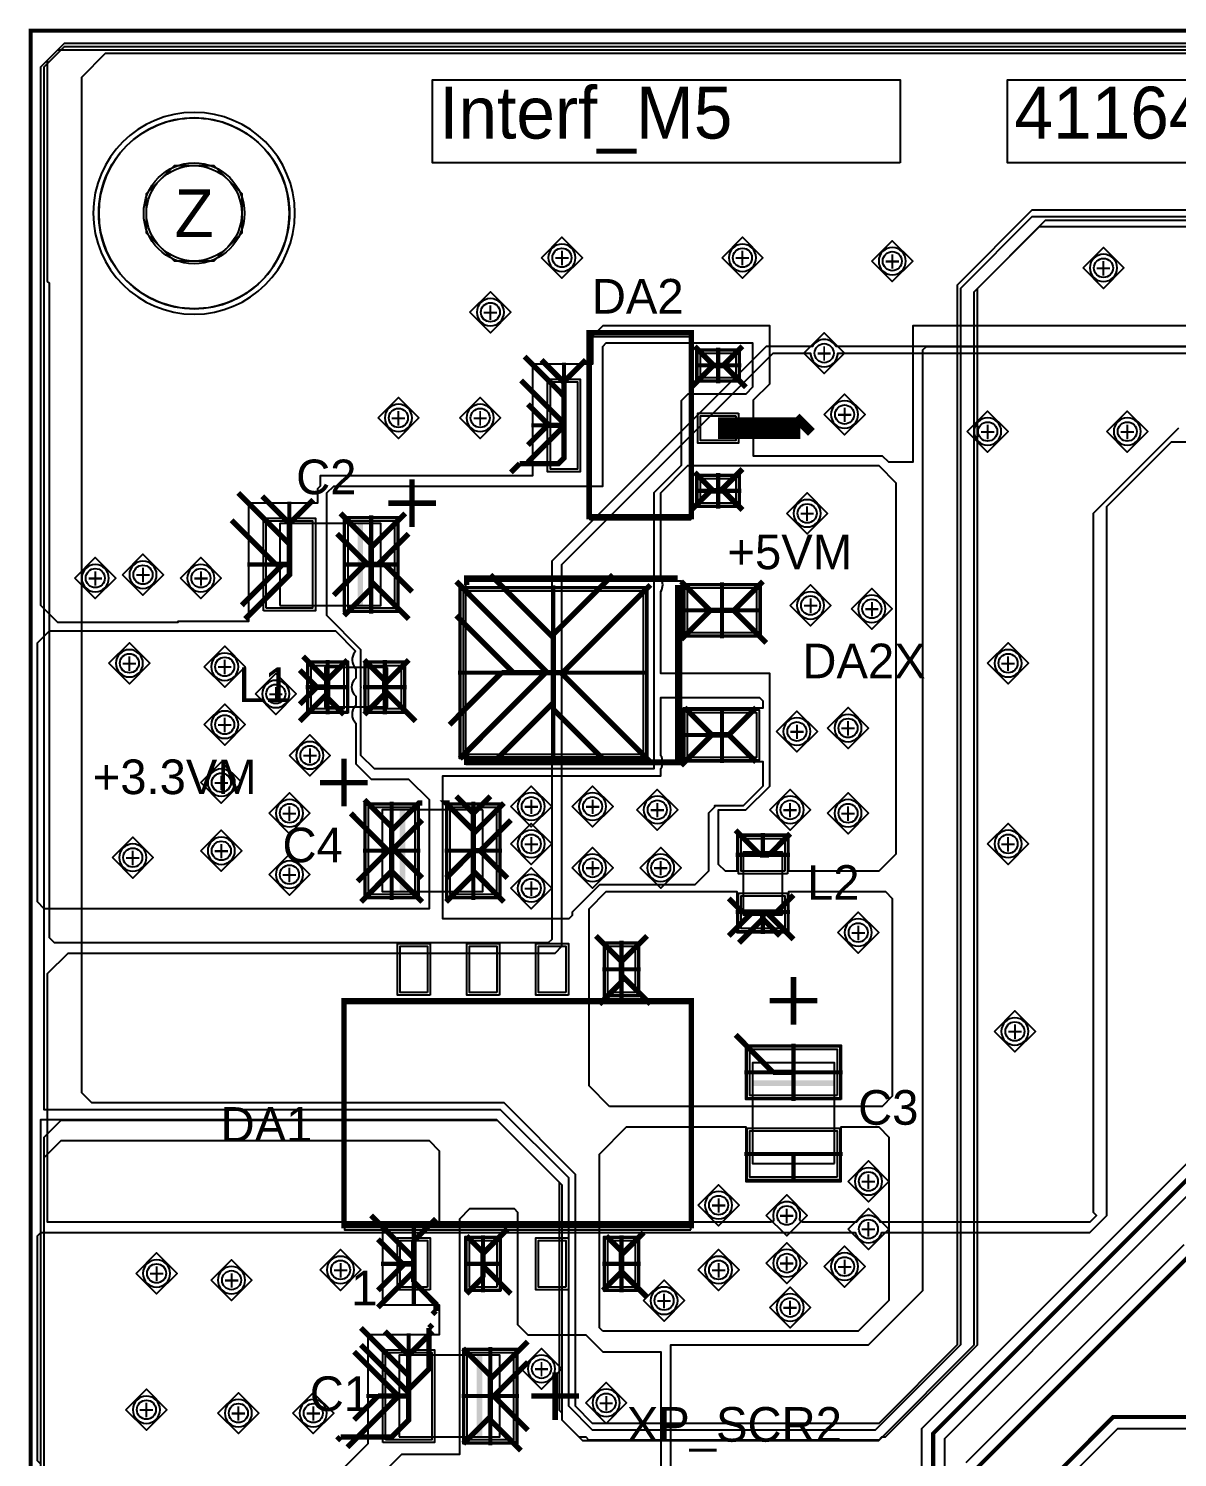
# Model space of a CAD drawing. Extents: x 0 to 245, y 0 to 119.
# Drawn here: x -0.1 to 42.1, y 65.8 to 118.2 of the extents above; entities that cross this region are included whole.
import ezdxf
from ezdxf.enums import TextEntityAlignment as Align

# ---------------------------------------------------------------- set-up
doc = ezdxf.new("R2010")
doc.units = 0
for name, color, linetype in [('BOARD_GEOMETRY_OUTLINE', 2, 'CONTINUOUS'), ('ETCH_BOTTOM', 6, 'CONTINUOUS'), ('ETCH_GND', 4, 'CONTINUOUS'), ('ETCH_PWR', 5, 'CONTINUOUS'), ('ETCH_TOP', 3, 'CONTINUOUS'), ('MANUFACTURING_NCLEGEND-1-4', 9, 'CONTINUOUS'), ('MANUFACTURING_NO_PROBE_TOP', 7, 'CONTINUOUS'), ('PACKAGE_GEOMETRY_ASSEMBLY_TOP', 11, 'CONTINUOUS'), ('PIN_BOTTOM', 20, 'CONTINUOUS'), ('PIN_GND', 18, 'CONTINUOUS'), ('PIN_PWR', 19, 'CONTINUOUS'), ('PIN_SOLDERMASK_TOP', 16, 'CONTINUOUS'), ('PIN_TOP', 17, 'CONTINUOUS'), ('REF_DES_SILKSCREEN_TOP', 21, 'CONTINUOUS'), ('ROUTE_KEEPOUT_ALL', 23, 'CONTINUOUS'), ('VIA_CLASS_BOTTOM', 31, 'CONTINUOUS'), ('VIA_CLASS_GND', 29, 'CONTINUOUS'), ('VIA_CLASS_PWR', 30, 'CONTINUOUS'), ('VIA_CLASS_TOP', 28, 'CONTINUOUS')]:
    doc.layers.add(name, color=color, linetype=linetype)

# ---------------------------------------------------------------- blocks, each defined once
blk = doc.blocks.new('FIGURE_DIAMOND')
at = {"layer": 'CDN_FIGURES'}
blk.add_lwpolyline([(-0.5, 0), (0, 0.5), (0.5, 0), (0, -0.5)], close=True, dxfattribs=at)
blk = doc.blocks.new('FIGURE_OCT')
at = {"layer": 'CDN_FIGURES'}
blk.add_lwpolyline([(-0.5, -0.2071), (-0.5, 0.2071), (-0.2071, 0.5), (0.2071, 0.5), (0.5, 0.2071), (0.5, -0.2071), (0.2071, -0.5), (-0.2071, -0.5)], close=True, dxfattribs=at)

msp = doc.modelspace()

# ---------------------------------------------------------------- linework, layer by layer
at = {"layer": 'BOARD_GEOMETRY_OUTLINE', "const_width": 0.15}
msp.add_lwpolyline([(112.2, 118.08), (0, 118.08), (0, -0.12), (112.2, -0.12)], close=True, dxfattribs=at)
at = {"layer": 'ETCH_BOTTOM'}
for points in [[(62.25, 111.25), (36.75, 111.25), (34.125, 108.625), (34.125, 69.875), (31, 66.75), (20.625, 66.75), (19.75, 67.625), (19.75, 76), (17.25, 78.5), (0.5, 78.5), (0.5, 116.75), (1.25, 117.5), (111.125, 117.5)], [(72.5249, 0.375), (0.5, 0.375), (0.375, 0.5), (0.375, 78.1499), (17.1001, 78.1499), (19.3999, 75.8501), (19.3999, 67.48), (19.5, 67.3799), (19.5, 67.125), (20.125, 66.5), (20.3799, 66.5), (20.48, 66.3999), (31.145, 66.3999), (31.2451, 66.5), (31.375, 66.5), (34.75, 69.875), (34.75, 108.625), (37.0249, 110.8999), (62.1001, 110.8999)]]:
    msp.add_lwpolyline(points, dxfattribs=at)
for points in [[(6, 115.0802, 1), (6, 107.6798, 1)], [(39.375, 109.8751, 1), (39.375, 108.8749, 1)], [(28.5, 100.8751, 1), (28.5, 99.8749, 1)], [(28.625, 97.5001, 1), (28.625, 96.4999, 1)], [(30.875, 97.3751, 1), (30.875, 96.3749, 1)], [(3.625, 95.3751, 1), (3.625, 94.3749, 1)], [(7.125, 95.2501, 1), (7.125, 94.2499, 1)], [(9, 94.2501, 1), (9, 93.2499, 1)], [(7.125, 93.1251, 1), (7.125, 92.1249, 1)], [(28.125, 92.8751, 1), (28.125, 91.8749, 1)], [(30, 93.0001, 1), (30, 91.9999, 1)], [(10.25, 92.0001, 1), (10.25, 90.9999, 1)], [(7, 91.0001, 1), (7, 89.9999, 1)], [(9.5, 89.8751, 1), (9.5, 88.8749, 1)], [(27.875, 90.0001, 1), (27.875, 88.9999, 1)], [(30, 89.8751, 1), (30, 88.8749, 1)], [(3.75, 88.2501, 1), (3.75, 87.2499, 1)], [(7, 88.5001, 1), (7, 87.4999, 1)], [(9.5, 87.6251, 1), (9.5, 86.6249, 1)], [(30.375, 85.5001, 1), (30.375, 84.4999, 1)], [(18.75, 69.5001, 1), (18.75, 68.4999, 1)], [(21.125, 68.2501, 1), (21.125, 67.2499, 1)]]:
    msp.add_lwpolyline(points, format="xyb", close=True, dxfattribs=at)
at = {"layer": 'ETCH_GND'}
for points in [[(62.25, 111.5), (36.75, 111.5), (34, 108.75), (34, 69.875), (31.125, 67), (20.625, 67), (20, 67.625), (20, 76.125), (17.375, 78.75), (2.25, 78.75), (1.875, 79.125), (1.875, 116.375), (2.75, 117.25), (110.75, 117.25)], [(72.5, 0.375), (1, 0.375), (0.5, 0.875), (0.5, 77.5), (1.125, 78.125), (17.125, 78.125), (19.5, 75.75), (19.5, 67.125), (20.25, 66.375), (31.125, 66.375), (34.625, 69.875), (34.625, 108.5), (37.25, 111.125), (61.875, 111.125)]]:
    msp.add_lwpolyline(points, dxfattribs=at)
for points in [[(6, 114.8802, 1), (6, 107.8798, 1)], [(39.375, 109.8751, 1), (39.375, 108.8749, 1)], [(28.5, 100.8751, 1), (28.5, 99.8749, 1)], [(28.625, 97.5001, 1), (28.625, 96.4999, 1)], [(30.875, 97.3751, 1), (30.875, 96.3749, 1)], [(3.625, 95.3751, 1), (3.625, 94.3749, 1)], [(7.125, 95.2501, 1), (7.125, 94.2499, 1)], [(9, 94.2501, 1), (9, 93.2499, 1)], [(7.125, 93.1251, 1), (7.125, 92.1249, 1)], [(28.125, 92.8751, 1), (28.125, 91.8749, 1)], [(30, 93.0001, 1), (30, 91.9999, 1)], [(10.25, 92.0001, 1), (10.25, 90.9999, 1)], [(7, 91.0001, 1), (7, 89.9999, 1)], [(9.5, 89.8751, 1), (9.5, 88.8749, 1)], [(27.875, 90.0001, 1), (27.875, 88.9999, 1)], [(30, 89.8751, 1), (30, 88.8749, 1)], [(3.75, 88.2501, 1), (3.75, 87.2499, 1)], [(7, 88.5001, 1), (7, 87.4999, 1)], [(9.5, 87.6251, 1), (9.5, 86.6249, 1)], [(30.375, 85.5001, 1), (30.375, 84.4999, 1)], [(18.75, 69.5001, 1), (18.75, 68.4999, 1)], [(21.125, 68.2501, 1), (21.125, 67.2499, 1)]]:
    msp.add_lwpolyline(points, format="xyb", close=True, dxfattribs=at)
at = {"layer": 'ETCH_PWR'}
for points in [[(63.125, 106.5), (29.559, 106.5), (29.544, 106.523, 0.541981), (28.706, 106.523), (28.691, 106.5), (27, 106.5), (19.125, 98.625), (19.125, 84.75), (19, 84.625), (0.875, 84.625), (0.6875, 84.8125), (0.6875, 108.8125), (0.625, 108.875), (0.625, 117), (1, 117.375), (110.625, 117.375)], [(42.125, 103.5), (39, 100.375), (39, 74.75), (39.125, 74.625), (38.875, 74.375), (31.184, 74.375), (31.169, 74.398, 0.541981), (30.331, 74.398), (30.316, 74.375), (28.3329, 74.375, -0.489483), (28.2346, 74.5015, 1.286813), (27.2654, 74.5015, -0.489483), (27.1671, 74.375), (0.625, 74.375), (0.625, 83.5), (1.375, 84.25), (19.25, 84.25), (19.5, 84.5), (19.5, 98.5), (27.25, 106.25), (28.6228, 106.25), (28.627, 106.204, 0.91207), (29.623, 106.204), (29.6272, 106.25), (62.25, 106.25)], [(70.5, 0), (0.75, 0), (0.375, 0.375), (0.375, 65.5), (0.25, 65.625), (0.25, 73.875), (0.375, 74), (30.2644, 74), (30.276, 73.9655, 0.7186), (31.224, 73.9655), (31.2356, 74), (38.875, 74), (39.5, 74.625), (39.5, 100.625), (41.875, 103), (45.8699, 103, 0.0051)]]:
    msp.add_lwpolyline(points, format="xyb", dxfattribs=at)
for points in [[(6, 114.8802, 1), (6, 107.8798, 1)], [(19.5, 110.2501, 1), (19.5, 109.2499, 1)], [(26.125, 110.2501, 1), (26.125, 109.2499, 1)], [(31.625, 110.1251, 1), (31.625, 109.1249, 1)], [(39.375, 109.8751, 1), (39.375, 108.8749, 1)], [(16.875, 108.2501, 1), (16.875, 107.2499, 1)], [(13.5, 104.3751, 1), (13.5, 103.3749, 1)], [(16.5, 104.3751, 1), (16.5, 103.3749, 1)], [(29.875, 104.5001, 1), (29.875, 103.4999, 1)], [(35.125, 103.8751, 1), (35.125, 102.8749, 1)], [(40.25, 103.8751, 1), (40.25, 102.8749, 1)], [(4.125, 98.6251, 1), (4.125, 97.6249, 1)], [(2.375, 98.5001, 1), (2.375, 97.4999, 1)], [(6.25, 98.5001, 1), (6.25, 97.4999, 1)], [(35.875, 95.3751, 1), (35.875, 94.3749, 1)], [(18.375, 90.1251, 1), (18.375, 89.1249, 1)], [(20.625, 90.1251, 1), (20.625, 89.1249, 1)], [(23, 90.0001, 1), (23, 88.9999, 1)], [(18.375, 88.7501, 1), (18.375, 87.7499, 1)], [(35.875, 88.7501, 1), (35.875, 87.7499, 1)], [(20.625, 87.8751, 1), (20.625, 86.8749, 1)], [(23.125, 87.8751, 1), (23.125, 86.8749, 1)], [(18.375, 87.1251, 1), (18.375, 86.1249, 1)], [(30.375, 85.5001, 1), (30.375, 84.4999, 1)], [(36.125, 81.8751, 1), (36.125, 80.8749, 1)], [(30.75, 76.3751, 1), (30.75, 75.3749, 1)], [(25.25, 75.5001, 1), (25.25, 74.4999, 1)], [(27.75, 73.3751, 1), (27.75, 72.3749, 1)], [(4.625, 73.0001, 1), (4.625, 71.9999, 1)], [(11.375, 73.1251, 1), (11.375, 72.1249, 1)], [(25.25, 73.1251, 1), (25.25, 72.1249, 1)], [(29.875, 73.2501, 1), (29.875, 72.2499, 1)], [(7.375, 72.7501, 1), (7.375, 71.7499, 1)], [(23.25, 72.0001, 1), (23.25, 70.9999, 1)], [(27.875, 71.7501, 1), (27.875, 70.7499, 1)], [(4.25, 68.0001, 1), (4.25, 66.9999, 1)], [(7.625, 67.8751, 1), (7.625, 66.8749, 1)], [(10.375, 67.8751, 1), (10.375, 66.8749, 1)]]:
    msp.add_lwpolyline(points, format="xyb", close=True, dxfattribs=at)
at = {"layer": 'ETCH_TOP'}
for points in [[(51.875, 107.25), (32.375, 107.25), (32.375, 102.25), (31.4951, 102.25), (31.27, 102.4751), (26.5331, 102.4751), (26.5331, 104.5331), (27.125, 105.125), (27.125, 107.25), (21, 107.25), (20.625, 106.875), (20.625, 105.8501), (18.4249, 105.8501), (18.4249, 101.75), (10.625, 101.75), (10.625, 101.3701), (10.5249, 101.27), (10.5249, 100.7501), (7.9999, 100.7501), (7.9999, 96.4126), (5.3999, 96.4126), (5.3999, 96.375), (1, 96.375), (0.375, 97), (0.375, 116.75), (1.25, 117.625), (111, 117.625)], [(23.5, 57.25), (23.5, 69.875), (30.75, 69.875), (32.75, 71.875), (32.75, 106.375), (32.875, 106.5), (52.625, 106.5)], [(0.5, 0.875), (0.5, 76.75), (1.125, 77.375), (14.625, 77.375), (15, 77), (15, 74.3501), (12.9149, 74.3501), (12.9149, 71.3499), (15, 71.3499), (15, 70.2501), (12.3749, 70.2501), (12.3749, 66.2499), (10.125, 64)], [(42.3239, 73.5501), (34.3249, 65.5511)]]:
    msp.add_lwpolyline(points, dxfattribs=at)
for points in [[(31.9088, 113.2349), (14.7462, 113.2349), (14.7462, 116.2751), (31.9088, 116.2751)], [(68.2613, 113.2349), (35.8587, 113.2349), (35.8587, 116.2751), (68.2613, 116.2751)], [(26.0331, 105.1999), (24.4329, 105.1999), (24.4329, 106.4001), (26.0331, 106.4001)], [(26.0331, 100.5999), (24.4329, 100.5999), (24.4329, 101.8001), (26.0331, 101.8001)], [(13.5001, 96.7499), (11.4999, 96.7499), (11.4999, 100.2501), (13.5001, 100.2501)], [(22.6351, 91.3849), (15.7349, 91.3849), (15.7349, 97.6851), (22.6351, 97.6851)], [(26.7951, 95.8449), (23.9549, 95.8449), (23.9549, 97.7951), (26.7951, 97.7951)], [(11.6501, 93.0499), (10.1499, 93.0499), (10.1499, 94.9501), (11.6501, 94.9501)], [(13.7501, 93.0499), (12.2499, 93.0499), (12.2499, 94.9501), (13.7501, 94.9501)], [(14.2501, 86.2499), (12.2499, 86.2499), (12.2499, 89.7501), (14.2501, 89.7501)], [(17.2501, 86.2499), (15.2499, 86.2499), (15.2499, 89.7501), (17.2501, 89.7501)], [(21.25, 78.625), (20.5, 79.375), (20.5, 85.875), (21.125, 86.5), (25.9249, 86.5), (25.9249, 84.9999), (27.8251, 84.9999), (27.8251, 86.5), (31.375, 86.5), (31.625, 86.25), (31.625, 79), (31.25, 78.625)], [(22.3351, 82.6499), (21.0349, 82.6499), (21.0349, 84.6501), (22.3351, 84.6501)], [(29.7501, 78.8749), (26.2499, 78.8749), (26.2499, 80.8751), (29.7501, 80.8751)], [(21, 70.375), (20.875, 70.5), (20.875, 76.875), (21.875, 77.875), (26.2499, 77.875), (26.2499, 75.8749), (29.7501, 75.8749), (29.7501, 77.875), (31.125, 77.875), (31.5, 77.5), (31.5, 71.5), (30.375, 70.375)], [(15.75, 74.5), (16.125, 74.875), (17.75, 74.875), (17.875, 74.75), (17.875, 70.625), (18.25, 70.25), (20.375, 70.25), (21, 69.625), (23.125, 69.625), (23.125, 58.625), (22.25, 57.75), (13.125, 57.75), (12.875, 58), (12.875, 65.125), (13.625, 65.875), (15.75, 65.875)], [(17.2551, 71.8499), (15.9549, 71.8499), (15.9549, 73.8501), (17.2551, 73.8501)], [(22.3351, 71.8499), (21.0349, 71.8499), (21.0349, 73.8501), (22.3351, 73.8501)], [(17.8751, 66.2499), (15.8749, 66.2499), (15.8749, 69.7501), (17.8751, 69.7501)]]:
    msp.add_lwpolyline(points, close=True, dxfattribs=at)
for points in [[(6, 115.0802, 1), (6, 107.6798, 1)], [(12.125, 94.0277), (12.125, 95.375), (10.875, 96.625), (10.875, 101.125), (11.125, 101.375), (21, 101.375), (21, 106.5), (21.125, 106.625), (26.5, 106.625), (26.5, 105), (26.25, 104.75), (24.125, 104.75), (23.875, 104.5), (23.875, 102.125), (22.875, 101.125), (22.875, 91), (12.625, 91), (12.125, 91.5), (12.125, 93.9723), (12.1251, 93.9739, 0.030728), (12.1251, 94.0261)], [(23.125, 97.9993), (23.125, 101.125), (24.125, 102.125), (31.125, 102.125), (31.75, 101.5), (31.75, 87.875), (31.125, 87.25), (27.8251, 87.25), (27.8251, 88.6001), (25.9249, 88.6001), (25.9249, 87.25), (25.5, 87.25), (25.25, 87.5), (25.25, 89.5), (26.25, 89.5), (27.125, 90.375), (27.125, 94.5), (23.125, 94.5), (23.125, 97.5007), (23.1326, 97.5129, 0.284733), (23.1326, 97.9871)], [(0.5, 85.875), (0.25, 86.125), (0.25, 95.625), (0.6875, 96.0625), (11.1875, 96.0625), (11.9301, 95.3199), (11.9011, 95.2844, 0.377366), (11.9236, 94.6901), (11.9375, 94.6754), (11.9375, 94.3358), (11.9201, 94.3206, 0.45529), (11.9201, 93.6794), (11.9375, 93.6642), (11.9375, 93.3246), (11.9236, 93.3099, 0.399107), (11.9236, 92.6901), (11.9375, 92.6754), (11.9375, 91.1875), (12.5, 90.625), (13.875, 90.625), (14.625, 89.875), (14.625, 85.875)], [(23.125, 91.4993), (23.125, 93.625), (26.75, 93.625), (26.875, 93.5), (26.875, 93.2251), (23.9549, 93.2251), (23.9549, 91.2749), (26.875, 91.2749), (26.875, 90.375), (26.1501, 89.6501), (25.0999, 89.6501), (25.0999, 89.5999), (24.875, 89.375), (24.875, 87.25), (24.375, 86.75), (20.875, 86.75), (19.875, 85.75), (19.875, 85.625), (19.75, 85.5), (15.125, 85.5), (15.125, 90.75), (23.125, 90.75), (23.125, 91.0007), (23.1326, 91.0129, 0.284733), (23.1326, 91.4871)]]:
    msp.add_lwpolyline(points, format="xyb", close=True, dxfattribs=at)
for points, const_width in [([(25.075, 105.8), (24.375, 106.5)], 0.2), ([(25.233, 105.8), (25.233, 106.4508)], 0.15), ([(25.425, 105.8), (26.125, 106.5)], 0.2), ([(19.575, 104.675), (18.125, 106.125)], 0.2), ([(19.575, 105.175), (18.75, 106)], 0.2), ([(19.575, 105.2), (20.375, 106)], 0.2), ([(19.575, 105.2), (19.575, 105.9008)], 0.15), ([(25.05, 105.8), (24.25, 105)], 0.2), ([(24.3822, 105.8), (25.05, 105.8)], 0.15), ([(25.075, 105.8), (25.05, 105.8)], 0.2), ([(25.233, 105.8), (25.075, 105.8)], 0.2), ([(25.233, 105.8), (25.425, 105.8)], 0.2), ([(25.233, 105.1492), (25.233, 105.8)], 0.15), ([(25.425, 105.8), (25.45, 105.8)], 0.2), ([(25.45, 105.8), (26.25, 105)], 0.2), ([(25.45, 105.8), (26.0838, 105.8)], 0.15), ([(19.575, 103.675), (18, 105.25)], 0.2), ([(19.575, 105.175), (19.575, 105.2)], 0.2), ([(19.575, 104.675), (19.575, 105.175)], 0.2), ([(19.025, 103.6), (18.25, 104.375)], 0.2), ([(19.575, 103.675), (19.575, 104.675)], 0.2), ([(19.575, 103.6), (19.575, 103.675)], 0.2), ([(25.233, 103.5), (28.25, 103.5)], 0.8), ([(28.25, 103.5), (28.5, 103.75)], 0.8), ([(19.575, 103.575), (19.575, 102.4), (19.375, 102.2), (17.95, 102.2)], 0.2), ([(18.975, 103.6), (18.25, 102.875)], 0.2), ([(19.575, 103.575), (18.25, 102.25)], 0.2), ([(18.3742, 103.6), (18.975, 103.6)], 0.15), ([(19.025, 103.6), (18.975, 103.6)], 0.2), ([(19.575, 103.6), (19.025, 103.6)], 0.2), ([(19.575, 103.6), (19.575, 103.575)], 0.2), ([(17.95, 102.2), (17.625, 101.875)], 0.2), ([(25.05, 101.2), (24.375, 101.875)], 0.2), ([(25.233, 101.2), (25.233, 101.8508)], 0.15), ([(25.325, 101.2), (26.125, 102)], 0.2), ([(9.5, 99.25), (7.625, 101.125)], 0.2), ([(24.95, 101.2), (24.25, 100.5)], 0.2), ([(24.3822, 101.2), (24.95, 101.2)], 0.15), ([(25.05, 101.2), (24.95, 101.2)], 0.2), ([(25.233, 101.2), (25.05, 101.2)], 0.2), ([(25.233, 101.2), (25.325, 101.2)], 0.2), ([(25.233, 100.5492), (25.233, 101.2)], 0.15), ([(25.325, 101.2), (25.425, 101.2)], 0.2), ([(25.425, 101.2), (26.125, 100.5)], 0.2), ([(25.425, 101.2), (26.0838, 101.2)], 0.15), ([(9.5, 100), (8.5, 101)], 0.2), ([(9.5, 100), (10.375, 100.875)], 0.2), ([(9.5, 100), (9.5, 100.8008)], 0.15), ([(9, 98.5), (7.375, 100.125)], 0.2), ([(9.5, 99.25), (9.5, 100)], 0.2), ([(12.5, 99.25), (11.375, 100.375)], 0.2), ([(12.5, 99.125), (13.75, 100.375)], 0.2), ([(12.5, 99.25), (12.5, 100.3008)], 0.15), ([(12.375, 98.5), (11.25, 99.625)], 0.2), ([(12.75, 98.5), (13.875, 99.625)], 0.2), ([(9.5, 98.5), (9.5, 99.25)], 0.2), ([(12.5, 99.125), (12.5, 99.25)], 0.2), ([(12.5, 98.5), (12.5, 99.125)], 0.2), ([(9.25, 98.5), (7.75, 97)], 0.2), ([(9.5, 98.5), (9.5, 98.125), (7.875, 96.5)], 0.2), ([(7.9492, 98.5), (9, 98.5)], 0.15), ([(9.25, 98.5), (9, 98.5)], 0.2), ([(9.5, 98.5), (9.25, 98.5)], 0.2), ([(12.25, 98.5), (11.125, 97.375)], 0.2), ([(11.4492, 98.5), (12.25, 98.5)], 0.15), ([(12.375, 98.5), (12.25, 98.5)], 0.2), ([(12.5, 98.5), (12.375, 98.5)], 0.2), ([(12.5, 98.5), (12.75, 98.5)], 0.2), ([(12.5, 98.5), (12.5, 97.875)], 0.2), ([(12.75, 98.5), (13, 98.5)], 0.2), ([(13, 98.5), (14, 97.5)], 0.2), ([(13, 98.5), (13.5508, 98.5)], 0.15), ([(19.185, 95.815), (16.875, 98.125)], 0.2), ([(19.185, 95.935), (21.375, 98.125)], 0.2), ([(12.5, 97.625), (11.5, 96.625)], 0.2), ([(12.5, 97.875), (12.5, 97.625)], 0.2), ([(12.5, 97.875), (13.875, 96.5)], 0.2), ([(12.5, 96.6992), (12.5, 97.625)], 0.15), ([(18.965, 94.535), (15.625, 97.875)], 0.2), ([(19.185, 95.935), (19.185, 97.7358)], 0.15), ([(19.535, 94.535), (22.75, 97.75)], 0.2), ([(24.93, 96.82), (23.875, 97.875)], 0.2), ([(25.375, 96.82), (25.375, 97.8458)], 0.15), ([(25.82, 96.82), (26.875, 97.875)], 0.2), ([(17.715, 94.535), (15.625, 96.625)], 0.2), ([(24.945, 96.82), (23.875, 95.75)], 0.2), ([(23.9042, 96.82), (24.93, 96.82)], 0.15), ([(24.945, 96.82), (24.93, 96.82)], 0.2), ([(25.375, 96.82), (24.945, 96.82)], 0.2), ([(25.375, 96.82), (25.805, 96.82)], 0.2), ([(25.375, 95.7942), (25.375, 96.82)], 0.15), ([(25.805, 96.82), (27, 95.625)], 0.2), ([(25.805, 96.82), (25.82, 96.82)], 0.2), ([(25.82, 96.82), (26.8458, 96.82)], 0.15), ([(19.185, 95.815), (19.185, 95.935)], 0.2), ([(19.185, 94.535), (19.185, 95.815)], 0.2), ([(10.9, 94.225), (10, 95.125)], 0.2), ([(10.9, 94.275), (11.625, 95)], 0.2), ([(10.9, 94.275), (10.9, 95.0008)], 0.15), ([(13, 94.25), (12.25, 95)], 0.2), ([(13, 94.125), (13.875, 95)], 0.2), ([(13, 94.25), (13, 95.0008)], 0.15), ([(57.25, 95.125), (56.875, 94.75), (50.875, 94.75), (46.0623, 89.9373), (46.0623, 79.5623), (33.125, 66.625), (33.125, 22.75), (18.375, 8), (18.375, 3.15), (18.525, 3), (34.375, 3), (34.875, 3.5)], 0.15), ([(10.5, 94), (9.875, 94.625)], 0.2), ([(10.9, 94.225), (10.9, 94.275)], 0.2), ([(13, 94.125), (13, 94.25)], 0.2), ([(17.285, 94.535), (15.375, 92.625)], 0.2), ([(15.6842, 94.535), (17.285, 94.535)], 0.15), ([(18.91, 94.535), (15.75, 91.375)], 0.2), ([(17.715, 94.535), (17.285, 94.535)], 0.2), ([(18.91, 94.535), (17.715, 94.535)], 0.2), ([(18.965, 94.535), (18.91, 94.535)], 0.2), ([(19.185, 94.535), (18.965, 94.535)], 0.2), ([(19.185, 94.535), (19.185, 93.435)], 0.2), ([(19.185, 94.535), (19.465, 94.535)], 0.2), ([(19.465, 94.535), (22.75, 91.25)], 0.2), ([(19.465, 94.535), (19.535, 94.535)], 0.2), ([(19.535, 94.535), (22.6858, 94.535)], 0.15), ([(10.5, 94), (9.875, 93.375)], 0.2), ([(10.9, 93.775), (9.875, 92.75)], 0.2), ([(10.0992, 94), (10.5, 94)], 0.15), ([(10.9, 94), (10.5, 94)], 0.2), ([(10.9, 94), (10.9, 94.225)], 0.2), ([(10.9, 94), (10.9, 93.775)], 0.2), ([(10.9, 93.775), (10.9, 93.6)], 0.2), ([(10.9, 94), (11.7008, 94)], 0.15), ([(12.1992, 94), (13, 94)], 0.15), ([(13, 93.75), (12.25, 93)], 0.2), ([(13, 94), (13, 94.125)], 0.2), ([(13, 94), (13, 93.875)], 0.2), ([(13, 93.875), (13, 93.75)], 0.2), ([(13, 93.875), (14.125, 92.75)], 0.2), ([(13, 94), (13.8008, 94)], 0.15), ([(13, 92.9992), (13, 93.75)], 0.15), ([(10.9, 93.6), (11.5, 93)], 0.2), ([(10.9, 92.9992), (10.9, 93.6)], 0.15), ([(19.185, 93.435), (17, 91.25)], 0.2), ([(19.185, 93.435), (19.185, 93.19)], 0.2), ([(19.185, 93.19), (21.125, 91.25)], 0.2), ([(25, 92.25), (24, 93.25)], 0.2), ([(25.375, 92.25), (25.375, 93.2758)], 0.15), ([(25.625, 92.25), (26.625, 93.25)], 0.2), ([(19.185, 91.3342), (19.185, 93.19)], 0.15), ([(25, 92.25), (23.875, 91.125)], 0.2), ([(23.9042, 92.25), (25, 92.25)], 0.15), ([(25.375, 92.25), (25, 92.25)], 0.2), ([(25.375, 92.25), (25.625, 92.25)], 0.2), ([(25.375, 91.2242), (25.375, 92.25)], 0.15), ([(25.625, 92.25), (26.625, 91.25)], 0.2), ([(13.25, 88.875), (12.25, 89.875)], 0.2), ([(14.375, 89.75), (14.25, 89.75), (13.25, 88.75)], 0.2), ([(13.25, 88.875), (13.25, 89.8008)], 0.15), ([(15.375, 89.75), (15.25, 89.75), (16.25, 88.75)], 0.2), ([(16.25, 89.375), (15.625, 90)], 0.2), ([(16.25, 89.375), (16.875, 90)], 0.2), ([(16.25, 88.625), (17.375, 89.75)], 0.2), ([(16.25, 89.375), (16.25, 89.8008)], 0.15), ([(13.125, 88), (11.75, 89.375)], 0.2), ([(13.25, 88), (14.375, 89.125)], 0.2), ([(16.25, 88.75), (16.25, 89.375)], 0.2), ([(16.5, 88), (17.625, 89.125)], 0.2), ([(13.25, 88.75), (13.25, 88.875)], 0.2), ([(13.25, 88), (13.25, 88.75)], 0.2), ([(16.25, 88.625), (16.25, 88.75)], 0.2), ([(16.25, 88), (16.25, 88.625)], 0.2), ([(26.775, 87.85), (25.875, 88.75)], 0.2), ([(26.875, 87.85), (26.875, 88.6508)], 0.15), ([(27.1, 87.85), (27.875, 88.625)], 0.2), ([(13.125, 88), (12, 86.875)], 0.2), ([(12.1992, 88), (13.125, 88)], 0.15), ([(13.25, 88), (13.125, 88)], 0.2), ([(13.25, 88), (13.375, 88)], 0.2), ([(13.25, 88), (13.25, 87.25)], 0.2), ([(13.375, 88), (14.375, 87)], 0.2), ([(13.375, 88), (14.3008, 88)], 0.15), ([(15.1992, 88), (16.25, 88)], 0.15), ([(16.25, 88), (15.25, 87)], 0.2), ([(16.25, 88), (16.5, 88)], 0.2), ([(16.25, 88), (16.25, 87.25)], 0.2), ([(16.5, 88), (17.5, 87)], 0.2), ([(16.5, 88), (17.3008, 88)], 0.15), ([(25.8742, 87.85), (26.775, 87.85)], 0.15), ([(26.875, 87.85), (26.775, 87.85)], 0.2), ([(26.875, 87.85), (27.1, 87.85)], 0.2), ([(27.1, 87.85), (27.8758, 87.85)], 0.15), ([(13.25, 87.25), (12.125, 86.125)], 0.2), ([(13.25, 87.25), (14.375, 86.125)], 0.2), ([(13.25, 86.1992), (13.25, 87.25)], 0.15), ([(16.25, 87.125), (15.25, 86.125)], 0.2), ([(16.25, 87.25), (16.25, 87.125)], 0.2), ([(16.25, 87.25), (17.375, 86.125)], 0.2), ([(16.25, 87.125), (16.25, 86.1992)], 0.15), ([(27.375, 85.75), (28, 86.375)], 0.2), ([(26.125, 85.75), (25.625, 86.25)], 0.2), ([(26.5, 85.75), (25.625, 84.875)], 0.2), ([(25.8742, 85.75), (26.125, 85.75)], 0.15), ([(26.875, 85.5), (26, 84.625)], 0.2), ([(26.5, 85.75), (26.125, 85.75)], 0.2), ([(26.875, 85.75), (26.5, 85.75)], 0.2), ([(26.875, 85.75), (26.875, 85.5)], 0.2), ([(26.875, 85.75), (27, 85.75)], 0.2), ([(26.875, 85.5), (27.5, 84.875)], 0.2), ([(26.875, 84.9492), (26.875, 85.5)], 0.15), ([(27, 85.75), (27.375, 85.75)], 0.2), ([(27, 85.75), (28, 84.75)], 0.2), ([(27.375, 85.75), (27.8758, 85.75)], 0.15), ([(21.685, 83.94), (20.75, 84.875)], 0.2), ([(21.685, 83.935), (22.625, 84.875)], 0.2), ([(21.685, 83.94), (21.685, 84.7008)], 0.15), ([(21.685, 83.935), (21.685, 83.94)], 0.2), ([(21.685, 83.65), (21.685, 83.935)], 0.2), ([(20.9842, 83.65), (21.685, 83.65)], 0.15), ([(21.685, 83.65), (21.685, 83.44)], 0.2), ([(21.685, 83.44), (21.685, 83.185)], 0.2), ([(21.685, 83.44), (22.75, 82.375)], 0.2), ([(21.685, 83.65), (22.3858, 83.65)], 0.15), ([(21.685, 83.185), (20.875, 82.375)], 0.2), ([(21.685, 82.5992), (21.685, 83.185)], 0.15), ([(27.25, 79.875), (25.875, 81.25)], 0.2), ([(28, 79.875), (28, 80.9258)], 0.15), ([(26.1992, 79.875), (27.25, 79.875)], 0.15), ([(28, 79.875), (27.25, 79.875)], 0.2), ([(28, 79.875), (29.8008, 79.875)], 0.15), ([(28, 78.8242), (28, 79.875)], 0.15), ([(26.1992, 76.875), (28, 76.875)], 0.15), ([(28, 76.875), (29.8008, 76.875)], 0.15), ([(28, 75.8242), (28, 76.875)], 0.15), ([(14.065, 73.06), (12.5, 74.625)], 0.2), ([(14.065, 73.69), (14.875, 74.5)], 0.2), ([(14.065, 73.69), (14.065, 74.4008)], 0.15), ([(16.605, 73.27), (16, 73.875)], 0.2), ([(16.605, 73.23), (17.5, 74.125)], 0.2), ([(16.605, 73.27), (16.605, 73.9008)], 0.15), ([(21.685, 73.315), (21.125, 73.875)], 0.2), ([(21.685, 73.185), (22.5, 74)], 0.2), ([(21.685, 73.315), (21.685, 73.9008)], 0.15), ([(13.65, 72.85), (12.75, 73.75)], 0.2), ([(14.065, 73.06), (14.065, 73.69)], 0.2), ([(16.605, 73.23), (16.605, 73.27)], 0.2), ([(21.685, 73.185), (21.685, 73.315)], 0.2), ([(13.725, 72.85), (12.75, 71.875)], 0.2), ([(12.8642, 72.85), (13.65, 72.85)], 0.15), ([(13.725, 72.85), (13.65, 72.85)], 0.2), ([(14.065, 72.85), (13.725, 72.85)], 0.2), ([(14.065, 72.85), (14.065, 73.06)], 0.2), ([(14.065, 72.85), (14.065, 72.565)], 0.2), ([(15.9042, 72.85), (16.605, 72.85)], 0.15), ([(16.605, 72.85), (16.605, 73.23)], 0.2), ([(16.605, 72.85), (16.605, 72.77)], 0.2), ([(16.605, 72.77), (16.605, 72.355)], 0.2), ([(16.605, 72.77), (17.625, 71.75)], 0.2), ([(16.605, 72.85), (17.3058, 72.85)], 0.15), ([(48.125, 65.96), (48.96, 65.96), (49.5, 66.5), (49.5, 72.725), (49.1, 73.125), (42.5, 73.125), (34.75, 65.375), (34.75, 21.29), (20.5, 7.04)], 0.15), ([(20.9842, 72.85), (21.685, 72.85)], 0.15), ([(21.685, 72.85), (21.685, 73.185)], 0.2), ([(21.685, 72.85), (21.685, 72.565)], 0.2), ([(21.685, 72.85), (22.3858, 72.85)], 0.15), ([(14.065, 72.565), (12.75, 71.25)], 0.2), ([(14.065, 72.565), (14.065, 72.185)], 0.2), ([(16.605, 72.355), (16, 71.75)], 0.2), ([(16.605, 71.7992), (16.605, 72.355)], 0.15), ([(21.685, 72.56), (21, 71.875)], 0.2), ([(21.685, 72.565), (21.685, 72.56)], 0.2), ([(21.685, 72.565), (22.625, 71.625)], 0.2), ([(21.685, 71.7992), (21.685, 72.56)], 0.15), ([(14.875, 71.125), (14.875, 71.375), (14.065, 72.185)], 0.2), ([(14.065, 71.2992), (14.065, 72.185)], 0.15), ([(14.875, 71.125), (14.75, 71)], 0.2), ([(13.875, 68.75), (12.125, 70.5)], 0.2), ([(13.875, 69.5), (13, 70.375)], 0.2), ([(14.625, 70.5), (14.625, 69), (13.875, 68.25)], 0.2), ([(13.875, 69.5), (14.75, 70.375)], 0.2), ([(13.875, 69.5), (13.875, 70.3008)], 0.15), ([(14.625, 70.5), (14.75, 70.625)], 0.2), ([(13.5, 68), (11.875, 69.625)], 0.2), ([(13.875, 68.125), (12.125, 69.875)], 0.2), ([(16.875, 68.75), (15.875, 69.75)], 0.2), ([(16.875, 68.625), (18.25, 70)], 0.2), ([(16.875, 68.75), (16.875, 69.8008)], 0.15), ([(13.875, 68.75), (13.875, 69.5)], 0.2), ([(17, 68), (18.25, 69.25)], 0.2), ([(13.875, 68.25), (13.875, 68.75)], 0.2), ([(16.875, 68.625), (16.875, 68.75)], 0.2), ([(16.875, 68), (16.875, 68.625)], 0.2), ([(13.875, 68.125), (13.875, 68.25)], 0.2), ([(13.875, 68), (13.875, 68.125)], 0.2), ([(11.375, 66.5), (13.25, 66.5), (13.875, 67.125), (13.875, 68)], 0.2), ([(13.5, 68), (11.625, 66.125)], 0.2), ([(12.75, 68), (11.875, 67.125)], 0.2), ([(12.3242, 68), (12.75, 68)], 0.15), ([(13.5, 68), (12.75, 68)], 0.2), ([(13.875, 68), (13.5, 68)], 0.2), ([(15.8242, 68), (16.875, 68)], 0.15), ([(16.875, 68), (17, 68)], 0.2), ([(16.875, 68), (16.875, 67.25)], 0.2), ([(17, 68), (18.25, 66.75)], 0.2), ([(17, 68), (17.9258, 68)], 0.15), ([(16.875, 67.25), (15.875, 66.25)], 0.2), ([(16.875, 67.25), (16.875, 67.125)], 0.2), ([(16.875, 67.125), (18, 66)], 0.2), ([(16.875, 66.1992), (16.875, 67.125)], 0.15), ([(28.12, 7.04), (29.6499, 8.5699), (29.6499, 9.4985), (36, 15.8486), (36, 63.5), (39.73, 67.23), (48.125, 67.23)], 0.15), ([(11.375, 66.5), (11.25, 66.375)], 0.2)]:
    msp.add_lwpolyline(points, dxfattribs=dict(at, const_width=const_width))
for points in [[(45.6372, 79.7384), (32.6999, 66.8011), (32.6999, 22.9261), (17.9499, 8.1761), (17.9499, 3.15, 0.198912), (18.0744, 2.8494), (18.2244, 2.6994, 0.198912), (18.525, 2.5749), (34.5511, 2.5749), (35.0261, 3.0499), (39.4789, 3.0499), (40.9289, 1.5999), (58.8211, 1.5999)], [(44.1999, 17.6761), (38.4499, 11.9261), (38.4499, 10.3511), (35.9603, 7.8615), (35.9329, 7.8679, 0.54121), (34.9044, 6.884), (34.9053, 6.8794), (34.9062, 6.8746), (34.9114, 6.848), (33.7999, 5.7364), (33.7999, 5.3105, -0.586545), (33.6454, 5.2241, 2.030018), (33.7852, 3.8834), (33.821, 3.9174), (34.2561, 3.4823), (34.1989, 3.4251), (18.8001, 3.4251), (18.8001, 7.8239), (33.5501, 22.5739), (33.5501, 66.4489), (46.4874, 79.3862)], [(42.7839, 54.3851), (39.3249, 50.9261), (39.3249, 19.3504), (36.5982, 16.6237, -0.668179), (36.4251, 16.6954), (36.4251, 63.3239), (39.9061, 66.8049), (46.6749, 66.8049)]]:
    msp.add_lwpolyline(points, format="xyb", dxfattribs=at)
at = {"layer": 'MANUFACTURING_NO_PROBE_TOP', "const_width": 0.2}
msp.add_lwpolyline([(20.5, 107), (24.25, 107), (24.25, 100.25), (20.5, 100.25)], close=True, dxfattribs=at)
for points in [[(14, 101.625), (14, 99.875)], [(13.125, 100.75), (14.875, 100.75)], [(23.75, 98), (16, 98), (16, 97.75)], [(16, 91.5), (16, 91.25), (23.75, 91.25), (23.75, 97.75)], [(11.5, 91.375), (11.5, 89.625)], [(10.625, 90.5), (12.375, 90.5)], [(28, 83.375), (28, 81.625)], [(13, 82.5), (11.5, 82.5), (11.5, 74.25), (24.25, 74.25), (24.25, 82.5), (12.25, 82.5)], [(27.125, 82.5), (28.875, 82.5)], [(19.25, 68.875), (19.25, 67.125)], [(18.375, 68), (20.125, 68)]]:
    msp.add_lwpolyline(points, dxfattribs=at)
at = {"layer": 'PACKAGE_GEOMETRY_ASSEMBLY_TOP'}
for points in [[(24.225, 106.85), (20.525, 106.85), (20.525, 100.15), (24.225, 100.15)], [(9.15, 97), (12.85, 97), (12.85, 100), (9.15, 100)], [(15.975, 91.17), (15.975, 97.9), (23.875, 97.9), (23.875, 91.17)], [(13.1, 94.725), (10.8, 94.725), (10.8, 93.275), (13.1, 93.275)], [(16.6, 89.5), (12.9, 89.5), (12.9, 86.5), (16.6, 86.5)], [(27.6, 85.65), (27.6, 87.95), (26.15, 87.95), (26.15, 85.65)], [(24.225, 74.1), (24.225, 82.4), (11.525, 82.4), (11.525, 74.1)], [(29.5, 76.525), (29.5, 80.225), (26.5, 80.225), (26.5, 76.525)], [(13.525, 66.5), (17.225, 66.5), (17.225, 69.5), (13.525, 69.5)]]:
    msp.add_lwpolyline(points, close=True, dxfattribs=at)
for points in [[(12, 97), (12.2, 97), (12, 100), (12.2, 100)], [(13.75, 89.5), (13.55, 89.5), (13.75, 86.5), (13.55, 86.5)], [(29.5, 79.375), (29.5, 79.575), (26.5, 79.375), (26.5, 79.575)], [(16.375, 66.5), (16.575, 66.5), (16.375, 69.5), (16.575, 69.5)]]:
    msp.add_solid(points, dxfattribs=at)
at = {"layer": 'PIN_BOTTOM'}
msp.add_circle((6, 111.38), 1.75, dxfattribs=at)
at = {"layer": 'PIN_GND'}
msp.add_circle((6, 111.38), 1.75, dxfattribs=at)
at = {"layer": 'PIN_PWR'}
msp.add_circle((6, 111.38), 1.75, dxfattribs=at)
at = {"layer": 'PIN_SOLDERMASK_TOP'}
for points in [[(25.983, 106.35), (25.983, 105.25), (24.483, 105.25), (24.483, 106.35)], [(18.975, 105.3), (20.175, 105.3), (20.175, 101.9), (18.975, 101.9)], [(25.983, 104.05), (25.983, 102.95), (24.483, 102.95), (24.483, 104.05)], [(25.983, 101.75), (25.983, 100.65), (24.483, 100.65), (24.483, 101.75)], [(8.55, 96.8), (8.55, 100.2), (10.45, 100.2), (10.45, 96.8)], [(11.55, 96.8), (11.55, 100.2), (13.45, 100.2), (13.45, 96.8)], [(15.785, 91.435), (15.785, 97.635), (22.585, 97.635), (22.585, 91.435)], [(24.005, 95.895), (24.005, 97.745), (26.745, 97.745), (26.745, 95.895)], [(11.6, 94.9), (11.6, 93.1), (10.2, 93.1), (10.2, 94.9)], [(13.7, 94.9), (13.7, 93.1), (12.3, 93.1), (12.3, 94.9)], [(24.005, 91.325), (24.005, 93.175), (26.745, 93.175), (26.745, 91.325)], [(14.2, 89.7), (14.2, 86.3), (12.3, 86.3), (12.3, 89.7)], [(17.2, 89.7), (17.2, 86.3), (15.3, 86.3), (15.3, 89.7)], [(27.775, 87.15), (25.975, 87.15), (25.975, 88.55), (27.775, 88.55)], [(27.775, 85.05), (25.975, 85.05), (25.975, 86.45), (27.775, 86.45)], [(14.665, 82.7), (13.465, 82.7), (13.465, 84.6), (14.665, 84.6)], [(17.205, 82.7), (16.005, 82.7), (16.005, 84.6), (17.205, 84.6)], [(19.745, 82.7), (18.545, 82.7), (18.545, 84.6), (19.745, 84.6)], [(22.285, 82.7), (21.085, 82.7), (21.085, 84.6), (22.285, 84.6)], [(29.7, 78.925), (26.3, 78.925), (26.3, 80.825), (29.7, 80.825)], [(29.7, 75.925), (26.3, 75.925), (26.3, 77.825), (29.7, 77.825)], [(14.665, 71.9), (13.465, 71.9), (13.465, 73.8), (14.665, 73.8)], [(17.205, 71.9), (16.005, 71.9), (16.005, 73.8), (17.205, 73.8)], [(19.745, 71.9), (18.545, 71.9), (18.545, 73.8), (19.745, 73.8)], [(22.285, 71.9), (21.085, 71.9), (21.085, 73.8), (22.285, 73.8)], [(12.925, 66.3), (12.925, 69.7), (14.825, 69.7), (14.825, 66.3)], [(15.925, 66.3), (15.925, 69.7), (17.825, 69.7), (17.825, 66.3)]]:
    msp.add_lwpolyline(points, close=True, dxfattribs=at)
msp.add_circle((6, 111.38), 1.85, dxfattribs=at)
at = {"layer": 'PIN_TOP'}
for points in [[(25.883, 106.25), (25.883, 105.35), (24.583, 105.35), (24.583, 106.25)], [(19.075, 105.2), (20.075, 105.2), (20.075, 102), (19.075, 102)], [(25.883, 103.95), (25.883, 103.05), (24.583, 103.05), (24.583, 103.95)], [(25.883, 101.65), (25.883, 100.75), (24.583, 100.75), (24.583, 101.65)], [(8.65, 96.9), (8.65, 100.1), (10.35, 100.1), (10.35, 96.9)], [(11.65, 96.9), (11.65, 100.1), (13.35, 100.1), (13.35, 96.9)], [(15.885, 91.535), (15.885, 97.535), (22.485, 97.535), (22.485, 91.535)], [(24.105, 95.995), (24.105, 97.645), (26.645, 97.645), (26.645, 95.995)], [(11.5, 94.8), (11.5, 93.2), (10.3, 93.2), (10.3, 94.8)], [(13.6, 94.8), (13.6, 93.2), (12.4, 93.2), (12.4, 94.8)], [(24.105, 91.425), (24.105, 93.075), (26.645, 93.075), (26.645, 91.425)], [(14.1, 89.6), (14.1, 86.4), (12.4, 86.4), (12.4, 89.6)], [(17.1, 89.6), (17.1, 86.4), (15.4, 86.4), (15.4, 89.6)], [(27.675, 87.25), (26.075, 87.25), (26.075, 88.45), (27.675, 88.45)], [(27.675, 85.15), (26.075, 85.15), (26.075, 86.35), (27.675, 86.35)], [(14.565, 82.8), (13.565, 82.8), (13.565, 84.5), (14.565, 84.5)], [(17.105, 82.8), (16.105, 82.8), (16.105, 84.5), (17.105, 84.5)], [(19.645, 82.8), (18.645, 82.8), (18.645, 84.5), (19.645, 84.5)], [(22.185, 82.8), (21.185, 82.8), (21.185, 84.5), (22.185, 84.5)], [(29.6, 79.025), (26.4, 79.025), (26.4, 80.725), (29.6, 80.725)], [(29.6, 76.025), (26.4, 76.025), (26.4, 77.725), (29.6, 77.725)], [(14.565, 72), (13.565, 72), (13.565, 73.7), (14.565, 73.7)], [(17.105, 72), (16.105, 72), (16.105, 73.7), (17.105, 73.7)], [(19.645, 72), (18.645, 72), (18.645, 73.7), (19.645, 73.7)], [(22.185, 72), (21.185, 72), (21.185, 73.7), (22.185, 73.7)], [(13.025, 66.4), (13.025, 69.6), (14.725, 69.6), (14.725, 66.4)], [(16.025, 66.4), (16.025, 69.6), (17.725, 69.6), (17.725, 66.4)]]:
    msp.add_lwpolyline(points, close=True, dxfattribs=at)
msp.add_circle((6, 111.38), 1.75, dxfattribs=at)
at = {"layer": 'ROUTE_KEEPOUT_ALL'}
msp.add_lwpolyline([(6, 114.88, -0.414214), (9.5, 111.38, -0.414214), (6, 107.88, -0.414214), (2.5, 111.38, -0.414214), (6, 114.88)], format="xyb", close=True, dxfattribs=at)
at = {"layer": 'VIA_CLASS_BOTTOM'}
for centre in [(19.5, 109.75), (26.125, 109.75), (31.625, 109.625), (39.375, 109.375), (16.875, 107.75), (29.125, 106.25), (29.875, 104), (13.5, 103.875), (16.5, 103.875), (35.125, 103.375), (40.25, 103.375), (28.5, 100.375), (2.375, 98), (4.125, 98.125), (6.25, 98), (28.625, 97), (30.875, 96.875), (3.625, 94.875), (7.125, 94.75), (35.875, 94.875), (9, 93.75), (7.125, 92.625), (30, 92.5), (28.125, 92.375), (10.25, 91.5), (7, 90.5), (9.5, 89.375), (18.375, 89.625), (20.625, 89.625), (23, 89.5), (27.875, 89.5), (30, 89.375), (18.375, 88.25), (35.875, 88.25), (3.75, 87.75), (7, 88), (20.625, 87.375), (23.125, 87.375), (9.5, 87.125), (18.375, 86.625), (30.375, 85), (36.125, 81.375), (30.75, 75.875), (25.25, 75), (27.75, 74.625), (30.75, 74.125), (4.625, 72.5), (11.375, 72.625), (25.25, 72.625), (27.75, 72.875), (29.875, 72.75), (7.375, 72.25), (23.25, 71.5), (27.875, 71.25), (18.75, 69), (4.25, 67.5), (7.625, 67.375), (10.375, 67.375), (21.125, 67.75)]:
    msp.add_circle(centre, 0.35, dxfattribs=at)
at = {"layer": 'VIA_CLASS_GND'}
for centre in [(19.5, 109.75), (26.125, 109.75), (31.625, 109.625), (39.375, 109.375), (16.875, 107.75), (29.125, 106.25), (29.875, 104), (13.5, 103.875), (16.5, 103.875), (35.125, 103.375), (40.25, 103.375), (28.5, 100.375), (2.375, 98), (4.125, 98.125), (6.25, 98), (28.625, 97), (30.875, 96.875), (3.625, 94.875), (7.125, 94.75), (35.875, 94.875), (9, 93.75), (7.125, 92.625), (30, 92.5), (28.125, 92.375), (10.25, 91.5), (7, 90.5), (9.5, 89.375), (18.375, 89.625), (20.625, 89.625), (23, 89.5), (27.875, 89.5), (30, 89.375), (18.375, 88.25), (35.875, 88.25), (3.75, 87.75), (7, 88), (20.625, 87.375), (23.125, 87.375), (9.5, 87.125), (18.375, 86.625), (30.375, 85), (36.125, 81.375), (30.75, 75.875), (25.25, 75), (27.75, 74.625), (30.75, 74.125), (4.625, 72.5), (11.375, 72.625), (25.25, 72.625), (27.75, 72.875), (29.875, 72.75), (7.375, 72.25), (23.25, 71.5), (27.875, 71.25), (18.75, 69), (4.25, 67.5), (7.625, 67.375), (10.375, 67.375), (21.125, 67.75)]:
    msp.add_circle(centre, 0.35, dxfattribs=at)
at = {"layer": 'VIA_CLASS_PWR'}
for centre in [(19.5, 109.75), (26.125, 109.75), (31.625, 109.625), (39.375, 109.375), (16.875, 107.75), (29.125, 106.25), (29.875, 104), (13.5, 103.875), (16.5, 103.875), (35.125, 103.375), (40.25, 103.375), (28.5, 100.375), (2.375, 98), (4.125, 98.125), (6.25, 98), (28.625, 97), (30.875, 96.875), (3.625, 94.875), (7.125, 94.75), (35.875, 94.875), (9, 93.75), (7.125, 92.625), (30, 92.5), (28.125, 92.375), (10.25, 91.5), (7, 90.5), (9.5, 89.375), (18.375, 89.625), (20.625, 89.625), (23, 89.5), (27.875, 89.5), (30, 89.375), (18.375, 88.25), (35.875, 88.25), (3.75, 87.75), (7, 88), (20.625, 87.375), (23.125, 87.375), (9.5, 87.125), (18.375, 86.625), (30.375, 85), (36.125, 81.375), (30.75, 75.875), (25.25, 75), (27.75, 74.625), (30.75, 74.125), (4.625, 72.5), (11.375, 72.625), (25.25, 72.625), (27.75, 72.875), (29.875, 72.75), (7.375, 72.25), (23.25, 71.5), (27.875, 71.25), (18.75, 69), (4.25, 67.5), (7.625, 67.375), (10.375, 67.375), (21.125, 67.75)]:
    msp.add_circle(centre, 0.35, dxfattribs=at)
at = {"layer": 'VIA_CLASS_TOP'}
for centre in [(19.5, 109.75), (26.125, 109.75), (31.625, 109.625), (39.375, 109.375), (16.875, 107.75), (29.125, 106.25), (29.875, 104), (13.5, 103.875), (16.5, 103.875), (35.125, 103.375), (40.25, 103.375), (28.5, 100.375), (2.375, 98), (4.125, 98.125), (6.25, 98), (28.625, 97), (30.875, 96.875), (3.625, 94.875), (7.125, 94.75), (35.875, 94.875), (9, 93.75), (7.125, 92.625), (30, 92.5), (28.125, 92.375), (10.25, 91.5), (7, 90.5), (9.5, 89.375), (18.375, 89.625), (20.625, 89.625), (23, 89.5), (27.875, 89.5), (30, 89.375), (18.375, 88.25), (35.875, 88.25), (3.75, 87.75), (7, 88), (20.625, 87.375), (23.125, 87.375), (9.5, 87.125), (18.375, 86.625), (30.375, 85), (36.125, 81.375), (30.75, 75.875), (25.25, 75), (27.75, 74.625), (30.75, 74.125), (4.625, 72.5), (11.375, 72.625), (25.25, 72.625), (27.75, 72.875), (29.875, 72.75), (7.375, 72.25), (23.25, 71.5), (27.875, 71.25), (18.75, 69), (4.25, 67.5), (7.625, 67.375), (10.375, 67.375), (21.125, 67.75)]:
    msp.add_circle(centre, 0.35, dxfattribs=at)

# ---------------------------------------------------------------- block references
at = {"layer": 'MANUFACTURING_NCLEGEND-1-4'}
for name, p, xscale, yscale in [('FIGURE_OCT', (6, 111.38), 3.5, 3.5), ('FIGURE_DIAMOND', (19.5, 109.75), 1.5, 1.5), ('FIGURE_DIAMOND', (26.125, 109.75), 1.5, 1.5), ('FIGURE_DIAMOND', (31.625, 109.625), 1.5, 1.5), ('FIGURE_DIAMOND', (39.375, 109.375), 1.5, 1.5), ('FIGURE_DIAMOND', (16.875, 107.75), 1.5, 1.5), ('FIGURE_DIAMOND', (29.125, 106.25), 1.5, 1.5), ('FIGURE_DIAMOND', (13.5, 103.875), 1.5, 1.5), ('FIGURE_DIAMOND', (16.5, 103.875), 1.5, 1.5), ('FIGURE_DIAMOND', (29.875, 104), 1.5, 1.5), ('FIGURE_DIAMOND', (35.125, 103.375), 1.5, 1.5), ('FIGURE_DIAMOND', (40.25, 103.375), 1.5, 1.5), ('FIGURE_DIAMOND', (28.5, 100.375), 1.5, 1.5), ('FIGURE_DIAMOND', (2.375, 98), 1.5, 1.5), ('FIGURE_DIAMOND', (4.125, 98.125), 1.5, 1.5), ('FIGURE_DIAMOND', (6.25, 98), 1.5, 1.5), ('FIGURE_DIAMOND', (28.625, 97), 1.5, 1.5), ('FIGURE_DIAMOND', (30.875, 96.875), 1.5, 1.5), ('FIGURE_DIAMOND', (3.625, 94.875), 1.5, 1.5), ('FIGURE_DIAMOND', (7.125, 94.75), 1.5, 1.5), ('FIGURE_DIAMOND', (35.875, 94.875), 1.5, 1.5), ('FIGURE_DIAMOND', (9, 93.75), 1.5, 1.5), ('FIGURE_DIAMOND', (7.125, 92.625), 1.5, 1.5), ('FIGURE_DIAMOND', (28.125, 92.375), 1.5, 1.5), ('FIGURE_DIAMOND', (30, 92.5), 1.5, 1.5), ('FIGURE_DIAMOND', (10.25, 91.5), 1.5, 1.5), ('FIGURE_DIAMOND', (7, 90.5), 1.5, 1.5), ('FIGURE_DIAMOND', (18.375, 89.625), 1.5, 1.5), ('FIGURE_DIAMOND', (20.625, 89.625), 1.5, 1.5), ('FIGURE_DIAMOND', (23, 89.5), 1.5, 1.5), ('FIGURE_DIAMOND', (27.875, 89.5), 1.5, 1.5), ('FIGURE_DIAMOND', (9.5, 89.375), 1.5, 1.5), ('FIGURE_DIAMOND', (30, 89.375), 1.5, 1.5), ('FIGURE_DIAMOND', (7, 88), 1.5, 1.5), ('FIGURE_DIAMOND', (18.375, 88.25), 1.5, 1.5), ('FIGURE_DIAMOND', (35.875, 88.25), 1.5, 1.5), ('FIGURE_DIAMOND', (3.75, 87.75), 1.5, 1.5), ('FIGURE_DIAMOND', (20.625, 87.375), 1.5, 1.5), ('FIGURE_DIAMOND', (23.125, 87.375), 1.5, 1.5), ('FIGURE_DIAMOND', (9.5, 87.125), 1.5, 1.5), ('FIGURE_DIAMOND', (18.375, 86.625), 1.5, 1.5), ('FIGURE_DIAMOND', (30.375, 85), 1.5, 1.5), ('FIGURE_DIAMOND', (36.125, 81.375), 1.5, 1.5), ('FIGURE_DIAMOND', (30.75, 75.875), 1.5, 1.5), ('FIGURE_DIAMOND', (25.25, 75), 1.5, 1.5), ('FIGURE_DIAMOND', (27.75, 74.625), 1.5, 1.5), ('FIGURE_DIAMOND', (30.75, 74.125), 1.5, 1.5), ('FIGURE_DIAMOND', (11.375, 72.625), 1.5, 1.5), ('FIGURE_DIAMOND', (25.25, 72.625), 1.5, 1.5), ('FIGURE_DIAMOND', (27.75, 72.875), 1.5, 1.5), ('FIGURE_DIAMOND', (29.875, 72.75), 1.5, 1.5), ('FIGURE_DIAMOND', (4.625, 72.5), 1.5, 1.5), ('FIGURE_DIAMOND', (7.375, 72.25), 1.5, 1.5), ('FIGURE_DIAMOND', (23.25, 71.5), 1.5, 1.5), ('FIGURE_DIAMOND', (27.875, 71.25), 1.5, 1.5), ('FIGURE_DIAMOND', (18.75, 69), 1.5, 1.5), ('FIGURE_DIAMOND', (4.25, 67.5), 1.5, 1.5), ('FIGURE_DIAMOND', (21.125, 67.75), 1.5, 1.5), ('FIGURE_DIAMOND', (7.625, 67.375), 1.5, 1.5), ('FIGURE_DIAMOND', (10.375, 67.375), 1.5, 1.5)]:
    msp.add_blockref(name, p, dxfattribs=dict(at, xscale=xscale, yscale=yscale))

# ---------------------------------------------------------------- texts
at = {"layer": 'ETCH_TOP'}
for s, p in [('Interf_M5', (14.9963, 114.12)), ('411646.606.02.162', (36.1088, 114.12))]:
    msp.add_text(s, height=1.905, dxfattribs=at).set_placement(p)
at = {"layer": 'MANUFACTURING_NCLEGEND-1-4'}
for s, height, p in [('Z', 1.75, (6, 111.38)), ('+', 0.75, (19.5, 109.75)), ('+', 0.75, (26.125, 109.75)), ('+', 0.75, (31.625, 109.625)), ('+', 0.75, (39.375, 109.375)), ('+', 0.75, (16.875, 107.75)), ('+', 0.75, (29.125, 106.25)), ('+', 0.75, (13.5, 103.875)), ('+', 0.75, (16.5, 103.875)), ('+', 0.75, (29.875, 104)), ('+', 0.75, (35.125, 103.375)), ('+', 0.75, (40.25, 103.375)), ('+', 0.75, (28.5, 100.375)), ('+', 0.75, (2.375, 98)), ('+', 0.75, (4.125, 98.125)), ('+', 0.75, (6.25, 98)), ('+', 0.75, (28.625, 97)), ('+', 0.75, (30.875, 96.875)), ('+', 0.75, (3.625, 94.875)), ('+', 0.75, (7.125, 94.75)), ('+', 0.75, (35.875, 94.875)), ('+', 0.75, (9, 93.75)), ('+', 0.75, (7.125, 92.625)), ('+', 0.75, (28.125, 92.375)), ('+', 0.75, (30, 92.5)), ('+', 0.75, (10.25, 91.5)), ('+', 0.75, (7, 90.5)), ('+', 0.75, (9.5, 89.375)), ('+', 0.75, (18.375, 89.625)), ('+', 0.75, (20.625, 89.625)), ('+', 0.75, (23, 89.5)), ('+', 0.75, (27.875, 89.5)), ('+', 0.75, (30, 89.375)), ('+', 0.75, (7, 88)), ('+', 0.75, (18.375, 88.25)), ('+', 0.75, (35.875, 88.25)), ('+', 0.75, (3.75, 87.75)), ('+', 0.75, (20.625, 87.375)), ('+', 0.75, (23.125, 87.375)), ('+', 0.75, (9.5, 87.125)), ('+', 0.75, (18.375, 86.625)), ('+', 0.75, (30.375, 85)), ('+', 0.75, (36.125, 81.375)), ('+', 0.75, (30.75, 75.875)), ('+', 0.75, (25.25, 75)), ('+', 0.75, (27.75, 74.625)), ('+', 0.75, (30.75, 74.125)), ('+', 0.75, (11.375, 72.625)), ('+', 0.75, (25.25, 72.625)), ('+', 0.75, (27.75, 72.875)), ('+', 0.75, (29.875, 72.75)), ('+', 0.75, (4.625, 72.5)), ('+', 0.75, (7.375, 72.25)), ('+', 0.75, (23.25, 71.5)), ('+', 0.75, (27.875, 71.25)), ('+', 0.75, (18.75, 69)), ('+', 0.75, (4.25, 67.5)), ('+', 0.75, (7.625, 67.375)), ('+', 0.75, (10.375, 67.375)), ('+', 0.75, (21.125, 67.75))]:
    msp.add_text(s, height=height, dxfattribs=at).set_placement(p, align=Align.MIDDLE_CENTER)
at = {"layer": 'MANUFACTURING_NO_PROBE_TOP', "width": 1.02}
for s, p in [('+5VM', (25.5743, 98.3267)), ('+3.3VM', (2.2789, 90.0767)), ('1', (11.7674, 71.3267))]:
    msp.add_text(s, height=1.27, dxfattribs=at).set_placement(p)
at = {"layer": 'REF_DES_SILKSCREEN_TOP', "width": 1.02}
for s, p in [('DA2', (20.597, 107.7016)), ('C2', (9.7447, 101.0767)), ('DA2X', (28.3243, 94.3267)), ('L1', (7.6197, 93.4516)), ('C4', (9.2447, 87.5766)), ('L2', (28.4947, 86.2016)), ('C3', (30.3697, 77.9516)), ('DA1', (6.972, 77.3266)), ('C1', (10.2447, 67.4517)), ('XP_SCR2', (21.8812, 66.3267))]:
    msp.add_text(s, height=1.27, dxfattribs=at).set_placement(p)

doc.saveas('drawing.dxf')
